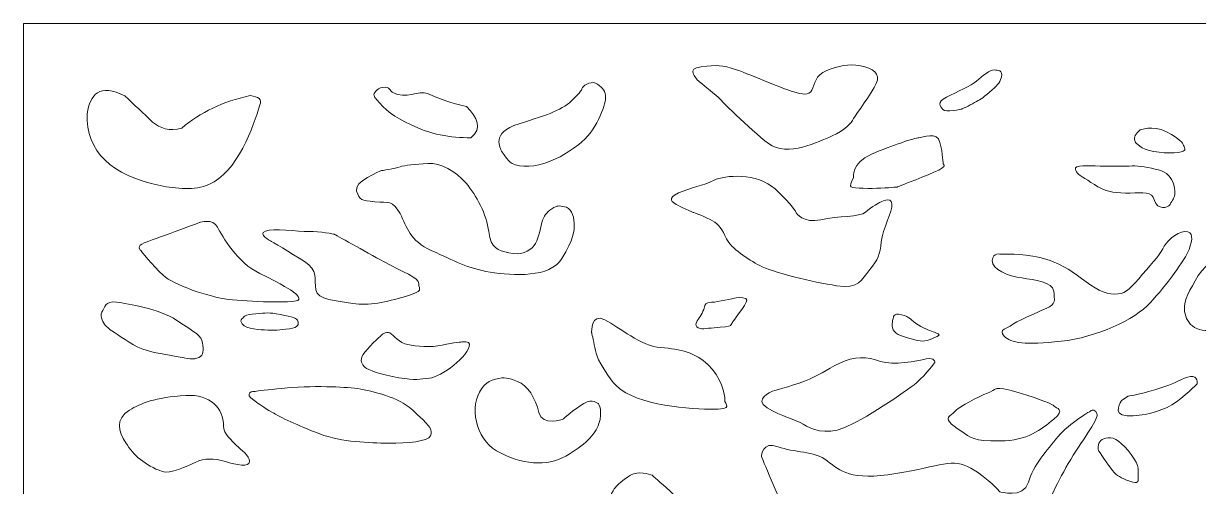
# Model space of a CAD drawing. Header units: centimetres. Extents: x -8.7 to 7.6, y -8.2 to 11.4.
# Drawn here: x -8.675 to -3.707, y 9.448 to 11.408 of the extents above; entities that cross this region are included whole.
import ezdxf

# ---------------------------------------------------------------- set-up
doc = ezdxf.new("R2010")
doc.units = ezdxf.units.CM
doc.header["$MEASUREMENT"] = 0
doc.layers.add('layer 1', color=7, linetype='Continuous')

msp = doc.modelspace()

# ---------------------------------------------------------------- linework, layer by layer
at = {"layer": 'layer 1', "color": 242, "lineweight": 9}
for points, knots in [([(-8.67526, 11.40766), (-8.67526, 11.40766), (-1.10707, 11.40766), (-1.10707, 11.40766), (-1.10707, 11.40766), (-1.10707, 11.40766), (-1.10707, -8.21043), (-1.10707, -8.21043), (-1.10707, -8.21043), (-1.10707, -8.21043), (-8.67526, -8.21043), (-8.67526, -8.21043), (-8.67526, -8.21043), (-8.67526, -8.21043), (-8.67526, 11.40766), (-8.67526, 11.40766)], [0, 0, 0, 0, 0.2, 0.2, 0.2, 0.2, 0.4, 0.4, 0.4, 0.4, 0.6, 0.6, 0.6, 0.6, 1, 1, 1, 1]), ([(-5.82719, 11.16902), (-5.82913, 11.17535), (-5.87667, 11.21755), (-5.80973, 11.22458), (-5.80973, 11.22458), (-5.7428, 11.23162), (-5.72533, 11.23373), (-5.66034, 11.21122), (-5.66034, 11.21122), (-5.59534, 11.18871), (-5.45469, 11.12682), (-5.41782, 11.11769), (-5.41782, 11.11769), (-5.38096, 11.10854), (-5.35574, 11.1001), (-5.34215, 11.12542), (-5.34215, 11.12542), (-5.32857, 11.15074), (-5.32954, 11.18942), (-5.2791, 11.20841), (-5.2791, 11.20841), (-5.22865, 11.2274), (-5.18889, 11.23865), (-5.13651, 11.22881), (-5.13651, 11.22881), (-5.08411, 11.21896), (-5.05113, 11.19504), (-5.06956, 11.15355), (-5.06956, 11.15355), (-5.088, 11.11206), (-5.15493, 11.02485), (-5.16561, 11.00515), (-5.16561, 11.00515), (-5.17627, 10.98547), (-5.2015, 10.95523), (-5.25679, 10.93201), (-5.25679, 10.93201), (-5.31209, 10.90881), (-5.44499, 10.83989), (-5.5255, 10.89966), (-5.5255, 10.89966), (-5.60601, 10.95944), (-5.73892, 11.09588), (-5.73892, 11.09588), (-5.73892, 11.09588), (-5.73892, 11.09588), (-5.82719, 11.16902), (-5.82719, 11.16902)], [0, 0, 0, 0, 0.0769231, 0.0769231, 0.0769231, 0.0769231, 0.1538462, 0.1538462, 0.1538462, 0.1538462, 0.2307692, 0.2307692, 0.2307692, 0.2307692, 0.3076923, 0.3076923, 0.3076923, 0.3076923, 0.3846154, 0.3846154, 0.3846154, 0.3846154, 0.4615385, 0.4615385, 0.4615385, 0.4615385, 0.5384615, 0.5384615, 0.5384615, 0.5384615, 0.6153846, 0.6153846, 0.6153846, 0.6153846, 0.6923077, 0.6923077, 0.6923077, 0.6923077, 0.7692308, 0.7692308, 0.7692308, 0.7692308, 0.8461538, 0.8461538, 0.8461538, 0.8461538, 1, 1, 1, 1]), ([(-4.70869, 11.04524), (-4.70869, 11.04524), (-4.77757, 11.03048), (-4.78824, 11.04384), (-4.78824, 11.04384), (-4.79892, 11.0572), (-4.81734, 11.07267), (-4.77272, 11.09588), (-4.77272, 11.09588), (-4.7281, 11.11908), (-4.66893, 11.143), (-4.64564, 11.1641), (-4.64564, 11.1641), (-4.62236, 11.18519), (-4.58744, 11.21263), (-4.57095, 11.21122), (-4.57095, 11.21122), (-4.55445, 11.20981), (-4.53312, 11.21052), (-4.54087, 11.18098), (-4.54087, 11.18098), (-4.54863, 11.15144), (-4.55834, 11.14652), (-4.59131, 11.11697), (-4.59131, 11.11697), (-4.6243, 11.08744), (-4.63109, 11.08604), (-4.65438, 11.07267), (-4.65438, 11.07267), (-4.67766, 11.05931), (-4.70869, 11.04524), (-4.70869, 11.04524)], [0, 0, 0, 0, 0.1111111, 0.1111111, 0.1111111, 0.1111111, 0.2222222, 0.2222222, 0.2222222, 0.2222222, 0.3333333, 0.3333333, 0.3333333, 0.3333333, 0.4444444, 0.4444444, 0.4444444, 0.4444444, 0.5555556, 0.5555556, 0.5555556, 0.5555556, 0.6666667, 0.6666667, 0.6666667, 0.6666667, 0.7777778, 0.7777778, 0.7777778, 0.7777778, 1, 1, 1, 1]), ([(-8.40678, 11.02596), (-8.39298, 11.10838), (-8.35424, 11.15464), (-8.24657, 11.10103), (-8.24657, 11.10103), (-8.2075, 11.0642), (-8.16843, 11.02738), (-8.12936, 10.99056), (-8.12936, 10.99056), (-8.09747, 10.96387), (-8.05904, 10.95019), (-8.00628, 10.96506), (-8.00628, 10.96506), (-7.92814, 11.03163), (-7.83179, 11.07741), (-7.71714, 11.10245), (-7.71714, 11.10245), (-7.68004, 11.09865), (-7.66636, 11.08543), (-7.67612, 11.06279), (-7.67612, 11.06279), (-7.70147, 10.97487), (-7.77235, 10.77654), (-7.89102, 10.7257), (-7.89102, 10.7257), (-7.94994, 10.70043), (-8.03104, 10.70871), (-8.0981, 10.72145), (-8.0981, 10.72145), (-8.30066, 10.76382), (-8.41265, 10.86652), (-8.40678, 11.02596)], [0, 0, 0, 0, 0.1111111, 0.1111111, 0.1111111, 0.1111111, 0.2222222, 0.2222222, 0.2222222, 0.2222222, 0.3333333, 0.3333333, 0.3333333, 0.3333333, 0.4444444, 0.4444444, 0.4444444, 0.4444444, 0.5555556, 0.5555556, 0.5555556, 0.5555556, 0.6666667, 0.6666667, 0.6666667, 0.6666667, 0.7777778, 0.7777778, 0.7777778, 0.7777778, 1, 1, 1, 1]), ([(-7.18571, 11.12108), (-7.17948, 11.12882), (-7.17074, 11.13476), (-7.157, 11.13707), (-7.157, 11.13707), (-7.13752, 11.14036), (-7.13489, 11.138), (-7.1256, 11.1268), (-7.1256, 11.1268), (-7.12159, 11.12195), (-7.11755, 11.11745), (-7.11348, 11.1152), (-7.11348, 11.1152), (-7.0604, 11.08562), (-7.00422, 11.12644), (-6.96695, 11.11095), (-6.96695, 11.11095), (-6.91313, 11.08856), (-6.86858, 11.07062), (-6.80177, 11.0557), (-6.80177, 11.0557), (-6.75562, 11.00876), (-6.73378, 10.96345), (-6.78331, 10.92398), (-6.78331, 10.92398), (-6.87097, 10.92334), (-6.95679, 10.93818), (-7.03924, 10.98064), (-7.03924, 10.98064), (-7.10527, 11.00995), (-7.15091, 11.04501), (-7.18162, 11.08427), (-7.18162, 11.08427), (-7.19377, 11.09979), (-7.19883, 11.1048), (-7.18571, 11.12108)], [0, 0, 0, 0, 0.1, 0.1, 0.1, 0.1, 0.2, 0.2, 0.2, 0.2, 0.3, 0.3, 0.3, 0.3, 0.4, 0.4, 0.4, 0.4, 0.5, 0.5, 0.5, 0.5, 0.6, 0.6, 0.6, 0.6, 0.7, 0.7, 0.7, 0.7, 0.8, 0.8, 0.8, 0.8, 1, 1, 1, 1]), ([(-6.65438, 10.86733), (-6.65633, 10.87724), (-6.70517, 10.94523), (-6.58014, 10.98347), (-6.58014, 10.98347), (-6.45509, 11.02171), (-6.39454, 11.04295), (-6.3496, 11.08828), (-6.3496, 11.08828), (-6.30467, 11.1336), (-6.3196, 11.12558), (-6.31174, 11.137), (-6.31174, 11.137), (-6.30386, 11.14842), (-6.26946, 11.1684), (-6.24783, 11.15056), (-6.24783, 11.15056), (-6.2262, 11.13272), (-6.21392, 11.12273), (-6.21392, 11.0924), (-6.21392, 11.0924), (-6.21392, 11.06207), (-6.25694, 10.94678), (-6.32678, 10.89615), (-6.32678, 10.89615), (-6.39662, 10.84551), (-6.42088, 10.83426), (-6.4752, 10.81527), (-6.4752, 10.81527), (-6.52953, 10.79627), (-6.59938, 10.8019), (-6.6178, 10.82089), (-6.6178, 10.82089), (-6.63624, 10.83989), (-6.65438, 10.86733), (-6.65438, 10.86733)], [0, 0, 0, 0, 0.1, 0.1, 0.1, 0.1, 0.2, 0.2, 0.2, 0.2, 0.3, 0.3, 0.3, 0.3, 0.4, 0.4, 0.4, 0.4, 0.5, 0.5, 0.5, 0.5, 0.6, 0.6, 0.6, 0.6, 0.7, 0.7, 0.7, 0.7, 0.8, 0.8, 0.8, 0.8, 1, 1, 1, 1]), ([(-3.95592, 10.95593), (-3.95592, 10.95593), (-3.90353, 10.98054), (-3.84242, 10.94889), (-3.84242, 10.94889), (-3.78131, 10.91725), (-3.77646, 10.90388), (-3.77064, 10.89122), (-3.77064, 10.89122), (-3.76482, 10.87856), (-3.75414, 10.86661), (-3.79392, 10.86168), (-3.79392, 10.86168), (-3.83369, 10.85677), (-3.91711, 10.86168), (-3.94622, 10.88208), (-3.94622, 10.88208), (-3.97531, 10.90248), (-3.97823, 10.9081), (-3.97823, 10.92217), (-3.97823, 10.92217), (-3.97823, 10.93623), (-3.95592, 10.95593), (-3.95592, 10.95593)], [0, 0, 0, 0, 0.1428571, 0.1428571, 0.1428571, 0.1428571, 0.2857143, 0.2857143, 0.2857143, 0.2857143, 0.4285714, 0.4285714, 0.4285714, 0.4285714, 0.5714286, 0.5714286, 0.5714286, 0.5714286, 0.7142857, 0.7142857, 0.7142857, 0.7142857, 1, 1, 1, 1]), ([(-5.16572, 10.75544), (-5.16572, 10.75544), (-5.17547, 10.81776), (-5.08951, 10.85458), (-5.08951, 10.85458), (-5.00356, 10.89141), (-4.90587, 10.92398), (-4.89024, 10.92398), (-4.89024, 10.92398), (-4.87462, 10.92398), (-4.8121, 10.95231), (-4.80038, 10.90416), (-4.80038, 10.90416), (-4.78866, 10.856), (-4.7867, 10.8121), (-4.7867, 10.8121), (-4.7867, 10.8121), (-4.7867, 10.8121), (-4.76132, 10.80502), (-4.82578, 10.7781), (-4.82578, 10.7781), (-4.89024, 10.75119), (-4.98012, 10.71578), (-4.98012, 10.71578), (-4.98012, 10.71578), (-4.98012, 10.71578), (-5.01919, 10.71153), (-5.06803, 10.71012), (-5.06803, 10.71012), (-5.11687, 10.7087), (-5.17939, 10.71012), (-5.17939, 10.72003), (-5.17939, 10.72003), (-5.17939, 10.72995), (-5.16572, 10.75544), (-5.16572, 10.75544)], [0, 0, 0, 0, 0.1, 0.1, 0.1, 0.1, 0.2, 0.2, 0.2, 0.2, 0.3, 0.3, 0.3, 0.3, 0.4, 0.4, 0.4, 0.4, 0.5, 0.5, 0.5, 0.5, 0.6, 0.6, 0.6, 0.6, 0.7, 0.7, 0.7, 0.7, 0.8, 0.8, 0.8, 0.8, 1, 1, 1, 1]), ([(-7.16396, 10.78432), (-7.16396, 10.78432), (-7.28134, 10.73861), (-7.26679, 10.69852), (-7.26679, 10.69852), (-7.25223, 10.65844), (-7.24836, 10.65914), (-7.18918, 10.65351), (-7.18918, 10.65351), (-7.13, 10.64789), (-7.11546, 10.66125), (-7.08344, 10.60287), (-7.08344, 10.60287), (-7.05142, 10.5445), (-7.04464, 10.48824), (-6.94859, 10.44604), (-6.94859, 10.44604), (-6.85256, 10.40384), (-6.79921, 10.37079), (-6.7022, 10.35532), (-6.7022, 10.35532), (-6.60519, 10.33984), (-6.44901, 10.3307), (-6.39856, 10.41298), (-6.39856, 10.41298), (-6.34813, 10.49527), (-6.34619, 10.52763), (-6.34715, 10.56279), (-6.34715, 10.56279), (-6.34813, 10.59795), (-6.36268, 10.6289), (-6.3879, 10.63241), (-6.3879, 10.63241), (-6.41312, 10.63593), (-6.41797, 10.63945), (-6.44125, 10.62327), (-6.44125, 10.62327), (-6.46454, 10.60709), (-6.47618, 10.59373), (-6.48394, 10.5649), (-6.48394, 10.5649), (-6.4917, 10.53606), (-6.49751, 10.48894), (-6.51692, 10.46643), (-6.51692, 10.46643), (-6.53632, 10.44393), (-6.57416, 10.42424), (-6.62266, 10.4369), (-6.62266, 10.4369), (-6.67115, 10.44956), (-6.69832, 10.45378), (-6.70802, 10.52692), (-6.70802, 10.52692), (-6.71773, 10.60006), (-6.75944, 10.68023), (-6.80406, 10.73158), (-6.80406, 10.73158), (-6.84869, 10.78292), (-6.91077, 10.81808), (-6.96509, 10.81527), (-6.96509, 10.81527), (-7.01942, 10.81245), (-7.06404, 10.80753), (-7.08344, 10.8012), (-7.08344, 10.8012), (-7.10285, 10.79487), (-7.16396, 10.78432), (-7.16396, 10.78432)], [0, 0, 0, 0, 0.0555556, 0.0555556, 0.0555556, 0.0555556, 0.1111111, 0.1111111, 0.1111111, 0.1111111, 0.1666667, 0.1666667, 0.1666667, 0.1666667, 0.2222222, 0.2222222, 0.2222222, 0.2222222, 0.2777778, 0.2777778, 0.2777778, 0.2777778, 0.3333333, 0.3333333, 0.3333333, 0.3333333, 0.3888889, 0.3888889, 0.3888889, 0.3888889, 0.4444444, 0.4444444, 0.4444444, 0.4444444, 0.5, 0.5, 0.5, 0.5, 0.5555556, 0.5555556, 0.5555556, 0.5555556, 0.6111111, 0.6111111, 0.6111111, 0.6111111, 0.6666667, 0.6666667, 0.6666667, 0.6666667, 0.7222222, 0.7222222, 0.7222222, 0.7222222, 0.7777778, 0.7777778, 0.7777778, 0.7777778, 0.8333333, 0.8333333, 0.8333333, 0.8333333, 0.8888889, 0.8888889, 0.8888889, 0.8888889, 1, 1, 1, 1]), ([(-4.21493, 10.76956), (-4.21493, 10.76956), (-4.24694, 10.79909), (-4.21105, 10.80331), (-4.21105, 10.80331), (-4.17515, 10.80753), (-4.12083, 10.80331), (-4.05487, 10.80331), (-4.05487, 10.80331), (-3.9889, 10.80331), (-3.98017, 10.80824), (-3.93749, 10.8005), (-3.93749, 10.8005), (-3.8948, 10.79276), (-3.85407, 10.78714), (-3.83369, 10.76463), (-3.83369, 10.76463), (-3.81332, 10.74212), (-3.8075, 10.7147), (-3.8075, 10.69219), (-3.8075, 10.69219), (-3.8075, 10.66969), (-3.8172, 10.65914), (-3.82787, 10.64226), (-3.82787, 10.64226), (-3.83854, 10.62538), (-3.88122, 10.61764), (-3.89286, 10.65914), (-3.89286, 10.65914), (-3.90451, 10.70063), (-3.94234, 10.69008), (-3.99666, 10.69008), (-3.99666, 10.69008), (-4.05099, 10.69008), (-4.0927, 10.6929), (-4.13247, 10.71681), (-4.13247, 10.71681), (-4.17225, 10.74072), (-4.21493, 10.76956), (-4.21493, 10.76956)], [0, 0, 0, 0, 0.0909091, 0.0909091, 0.0909091, 0.0909091, 0.1818182, 0.1818182, 0.1818182, 0.1818182, 0.2727273, 0.2727273, 0.2727273, 0.2727273, 0.3636364, 0.3636364, 0.3636364, 0.3636364, 0.4545455, 0.4545455, 0.4545455, 0.4545455, 0.5454545, 0.5454545, 0.5454545, 0.5454545, 0.6363636, 0.6363636, 0.6363636, 0.6363636, 0.7272727, 0.7272727, 0.7272727, 0.7272727, 0.8181818, 0.8181818, 0.8181818, 0.8181818, 1, 1, 1, 1]), ([(-5.84362, 10.60814), (-5.84362, 10.60814), (-5.90224, 10.63363), (-5.9159, 10.64213), (-5.9159, 10.64213), (-5.92958, 10.65063), (-5.95888, 10.66621), (-5.90614, 10.69029), (-5.90614, 10.69029), (-5.85339, 10.71437), (-5.80064, 10.72145), (-5.75571, 10.74411), (-5.75571, 10.74411), (-5.71078, 10.76677), (-5.57402, 10.77668), (-5.49783, 10.70728), (-5.49783, 10.70728), (-5.42165, 10.63788), (-5.40796, 10.60673), (-5.40796, 10.60673), (-5.40796, 10.60673), (-5.40796, 10.60673), (-5.37866, 10.55998), (-5.30442, 10.57698), (-5.30442, 10.57698), (-5.23019, 10.59398), (-5.14032, 10.58689), (-5.11492, 10.60956), (-5.11492, 10.60956), (-5.08951, 10.63222), (-5.05435, 10.65063), (-5.05435, 10.65063), (-5.05435, 10.65063), (-5.05435, 10.65063), (-5.00552, 10.67896), (-5.00356, 10.64497), (-5.00356, 10.64497), (-5.0016, 10.61097), (-5.04263, 10.53732), (-5.04849, 10.4835), (-5.04849, 10.4835), (-5.05435, 10.42968), (-5.06217, 10.40843), (-5.09733, 10.36594), (-5.09733, 10.36594), (-5.1325, 10.32346), (-5.14227, 10.2838), (-5.238, 10.29796), (-5.238, 10.29796), (-5.33372, 10.31212), (-5.51346, 10.35603), (-5.5623, 10.38294), (-5.5623, 10.38294), (-5.61114, 10.40985), (-5.68537, 10.4566), (-5.70295, 10.49624), (-5.70295, 10.49624), (-5.72054, 10.53591), (-5.73617, 10.55857), (-5.76156, 10.57274), (-5.76156, 10.57274), (-5.78697, 10.58689), (-5.84362, 10.60814), (-5.84362, 10.60814)], [0, 0, 0, 0, 0.0588235, 0.0588235, 0.0588235, 0.0588235, 0.1176471, 0.1176471, 0.1176471, 0.1176471, 0.1764706, 0.1764706, 0.1764706, 0.1764706, 0.2352941, 0.2352941, 0.2352941, 0.2352941, 0.2941176, 0.2941176, 0.2941176, 0.2941176, 0.3529412, 0.3529412, 0.3529412, 0.3529412, 0.4117647, 0.4117647, 0.4117647, 0.4117647, 0.4705882, 0.4705882, 0.4705882, 0.4705882, 0.5294118, 0.5294118, 0.5294118, 0.5294118, 0.5882353, 0.5882353, 0.5882353, 0.5882353, 0.6470588, 0.6470588, 0.6470588, 0.6470588, 0.7058824, 0.7058824, 0.7058824, 0.7058824, 0.7647059, 0.7647059, 0.7647059, 0.7647059, 0.8235294, 0.8235294, 0.8235294, 0.8235294, 0.8823529, 0.8823529, 0.8823529, 0.8823529, 1, 1, 1, 1]), ([(-8.1806, 10.44815), (-8.1806, 10.44815), (-8.19902, 10.46643), (-8.16508, 10.4791), (-8.16508, 10.4791), (-8.13112, 10.49175), (-7.92934, 10.5656), (-7.92934, 10.5656), (-7.92934, 10.5656), (-7.92934, 10.5656), (-7.87503, 10.58459), (-7.85465, 10.5452), (-7.85465, 10.5452), (-7.83429, 10.50582), (-7.77123, 10.3947), (-7.67616, 10.34969), (-7.67616, 10.34969), (-7.58109, 10.30468), (-7.5384, 10.27444), (-7.5384, 10.27444), (-7.5384, 10.27444), (-7.5384, 10.27444), (-7.49475, 10.2456), (-7.5161, 10.23506), (-7.5161, 10.23506), (-7.53744, 10.2245), (-7.72272, 10.22943), (-7.80809, 10.23998), (-7.80809, 10.23998), (-7.89345, 10.25053), (-8.03993, 10.30116), (-8.08457, 10.34195), (-8.08457, 10.34195), (-8.12918, 10.38275), (-8.1806, 10.44815), (-8.1806, 10.44815)], [0, 0, 0, 0, 0.1, 0.1, 0.1, 0.1, 0.2, 0.2, 0.2, 0.2, 0.3, 0.3, 0.3, 0.3, 0.4, 0.4, 0.4, 0.4, 0.5, 0.5, 0.5, 0.5, 0.6, 0.6, 0.6, 0.6, 0.7, 0.7, 0.7, 0.7, 0.8, 0.8, 0.8, 0.8, 1, 1, 1, 1]), ([(-7.63118, 10.48775), (-7.63118, 10.48775), (-7.68588, 10.51607), (-7.65268, 10.52882), (-7.65268, 10.52882), (-7.61946, 10.54157), (-7.51593, 10.52741), (-7.46904, 10.52741), (-7.46904, 10.52741), (-7.42215, 10.52741), (-7.36158, 10.51607), (-7.36158, 10.51607), (-7.36158, 10.51607), (-7.36158, 10.51607), (-7.2307, 10.44243), (-7.15059, 10.39852), (-7.15059, 10.39852), (-7.0705, 10.35461), (-7.00407, 10.33337), (-7.00407, 10.30646), (-7.00407, 10.30646), (-7.00407, 10.27955), (-6.97867, 10.27671), (-7.06073, 10.25264), (-7.06073, 10.25264), (-7.14278, 10.22856), (-7.21506, 10.21156), (-7.28344, 10.22289), (-7.28344, 10.22289), (-7.35181, 10.23423), (-7.43387, 10.23706), (-7.43974, 10.28096), (-7.43974, 10.28096), (-7.44559, 10.32487), (-7.42996, 10.36311), (-7.48662, 10.39994), (-7.48662, 10.39994), (-7.54327, 10.43676), (-7.63118, 10.48775), (-7.63118, 10.48775)], [0, 0, 0, 0, 0.0909091, 0.0909091, 0.0909091, 0.0909091, 0.1818182, 0.1818182, 0.1818182, 0.1818182, 0.2727273, 0.2727273, 0.2727273, 0.2727273, 0.3636364, 0.3636364, 0.3636364, 0.3636364, 0.4545455, 0.4545455, 0.4545455, 0.4545455, 0.5454545, 0.5454545, 0.5454545, 0.5454545, 0.6363636, 0.6363636, 0.6363636, 0.6363636, 0.7272727, 0.7272727, 0.7272727, 0.7272727, 0.8181818, 0.8181818, 0.8181818, 0.8181818, 1, 1, 1, 1]), ([(-4.5425, 10.4311), (-4.5425, 10.4311), (-4.57767, 10.44101), (-4.57962, 10.40419), (-4.57962, 10.40419), (-4.58158, 10.36736), (-4.50929, 10.33761), (-4.45459, 10.33054), (-4.45459, 10.33054), (-4.39989, 10.32346), (-4.32369, 10.31354), (-4.31979, 10.2753), (-4.31979, 10.2753), (-4.31589, 10.23706), (-4.30807, 10.22006), (-4.35105, 10.20165), (-4.35105, 10.20165), (-4.39403, 10.18324), (-4.48389, 10.14357), (-4.49757, 10.13083), (-4.49757, 10.13083), (-4.51125, 10.11808), (-4.55813, 10.11242), (-4.52883, 10.08409), (-4.52883, 10.08409), (-4.49952, 10.05577), (-4.44092, 10.04585), (-4.28853, 10.06285), (-4.28853, 10.06285), (-4.13615, 10.07984), (-3.97791, 10.15349), (-3.91149, 10.22573), (-3.91149, 10.22573), (-3.84506, 10.29796), (-3.76301, 10.40843), (-3.74738, 10.45093), (-3.74738, 10.45093), (-3.73175, 10.49342), (-3.72784, 10.52882), (-3.76497, 10.52741), (-3.76497, 10.52741), (-3.80208, 10.52599), (-3.84702, 10.48067), (-3.85874, 10.45375), (-3.85874, 10.45375), (-3.87046, 10.42685), (-3.91539, 10.37869), (-3.96033, 10.3277), (-3.96033, 10.3277), (-4.00525, 10.27671), (-4.01893, 10.26255), (-4.06192, 10.26255), (-4.06192, 10.26255), (-4.10489, 10.26255), (-4.14592, 10.28521), (-4.20257, 10.32912), (-4.20257, 10.32912), (-4.25923, 10.37303), (-4.32565, 10.40985), (-4.4077, 10.4226), (-4.4077, 10.4226), (-4.48976, 10.43535), (-4.5425, 10.4311), (-4.5425, 10.4311)], [0, 0, 0, 0, 0.0588235, 0.0588235, 0.0588235, 0.0588235, 0.1176471, 0.1176471, 0.1176471, 0.1176471, 0.1764706, 0.1764706, 0.1764706, 0.1764706, 0.2352941, 0.2352941, 0.2352941, 0.2352941, 0.2941176, 0.2941176, 0.2941176, 0.2941176, 0.3529412, 0.3529412, 0.3529412, 0.3529412, 0.4117647, 0.4117647, 0.4117647, 0.4117647, 0.4705882, 0.4705882, 0.4705882, 0.4705882, 0.5294118, 0.5294118, 0.5294118, 0.5294118, 0.5882353, 0.5882353, 0.5882353, 0.5882353, 0.6470588, 0.6470588, 0.6470588, 0.6470588, 0.7058824, 0.7058824, 0.7058824, 0.7058824, 0.7647059, 0.7647059, 0.7647059, 0.7647059, 0.8235294, 0.8235294, 0.8235294, 0.8235294, 0.8823529, 0.8823529, 0.8823529, 0.8823529, 1, 1, 1, 1]), ([(-3.61062, 10.41835), (-3.61062, 10.41835), (-3.67118, 10.40135), (-3.70831, 10.34045), (-3.70831, 10.34045), (-3.74542, 10.27955), (-3.76886, 10.23706), (-3.76692, 10.19882), (-3.76692, 10.19882), (-3.76417, 10.14501), (-3.72494, 10.09061), (-3.63212, 10.11383), (-3.63212, 10.11383), (-3.58918, 10.12458), (-3.52662, 10.13792), (-3.52662, 10.13792), (-3.52662, 10.13792), (-3.52662, 10.13792), (-3.49341, 10.15066), (-3.51294, 10.18324), (-3.51294, 10.18324), (-3.53248, 10.21582), (-3.56179, 10.24697), (-3.56179, 10.25406), (-3.56179, 10.25406), (-3.56179, 10.26113), (-3.57741, 10.2753), (-3.55397, 10.27388), (-3.55397, 10.27388), (-3.53053, 10.27247), (-3.47582, 10.23139), (-3.45238, 10.22714), (-3.45238, 10.22714), (-3.42893, 10.22289), (-3.40159, 10.22997), (-3.4094, 10.27247), (-3.4094, 10.27247), (-3.41721, 10.31496), (-3.46215, 10.33479), (-3.4856, 10.35886), (-3.4856, 10.35886), (-3.50904, 10.38294), (-3.50904, 10.40135), (-3.54421, 10.41269), (-3.54421, 10.41269), (-3.57937, 10.42402), (-3.61062, 10.41835), (-3.61062, 10.41835)], [0, 0, 0, 0, 0.0769231, 0.0769231, 0.0769231, 0.0769231, 0.1538462, 0.1538462, 0.1538462, 0.1538462, 0.2307692, 0.2307692, 0.2307692, 0.2307692, 0.3076923, 0.3076923, 0.3076923, 0.3076923, 0.3846154, 0.3846154, 0.3846154, 0.3846154, 0.4615385, 0.4615385, 0.4615385, 0.4615385, 0.5384615, 0.5384615, 0.5384615, 0.5384615, 0.6153846, 0.6153846, 0.6153846, 0.6153846, 0.6923077, 0.6923077, 0.6923077, 0.6923077, 0.7692308, 0.7692308, 0.7692308, 0.7692308, 0.8461538, 0.8461538, 0.8461538, 0.8461538, 1, 1, 1, 1]), ([(-8.33096, 10.13238), (-8.33484, 10.13588), (-8.35521, 10.16684), (-8.34356, 10.18582), (-8.34356, 10.18582), (-8.33193, 10.20481), (-8.33096, 10.23506), (-8.28149, 10.22802), (-8.28149, 10.22802), (-8.23201, 10.22099), (-8.10493, 10.2027), (-8.02635, 10.15066), (-8.02635, 10.15066), (-7.94778, 10.09861), (-7.92256, 10.08666), (-7.91868, 10.05572), (-7.91868, 10.05572), (-7.9148, 10.02477), (-7.91189, 10.00438), (-7.93419, 9.99383), (-7.93419, 9.99383), (-7.95651, 9.98328), (-7.97883, 9.98891), (-8.03023, 9.99875), (-8.03023, 9.99875), (-8.08165, 10.0086), (-8.16508, 10.01844), (-8.21067, 10.04728), (-8.21067, 10.04728), (-8.25627, 10.07611), (-8.31059, 10.11269), (-8.31059, 10.11269), (-8.31059, 10.11269), (-8.31059, 10.11269), (-8.33096, 10.13238), (-8.33096, 10.13238)], [0, 0, 0, 0, 0.1, 0.1, 0.1, 0.1, 0.2, 0.2, 0.2, 0.2, 0.3, 0.3, 0.3, 0.3, 0.4, 0.4, 0.4, 0.4, 0.5, 0.5, 0.5, 0.5, 0.6, 0.6, 0.6, 0.6, 0.7, 0.7, 0.7, 0.7, 0.8, 0.8, 0.8, 0.8, 1, 1, 1, 1]), ([(-5.82235, 10.15558), (-5.82041, 10.1591), (-5.801, 10.18794), (-5.79713, 10.20341), (-5.79713, 10.20341), (-5.79324, 10.21888), (-5.79324, 10.22732), (-5.76608, 10.22802), (-5.76608, 10.22802), (-5.73892, 10.22872), (-5.67684, 10.24349), (-5.66228, 10.24631), (-5.66228, 10.24631), (-5.64773, 10.24912), (-5.61669, 10.24912), (-5.61669, 10.23646), (-5.61669, 10.23646), (-5.61669, 10.2238), (-5.68653, 10.12956), (-5.68653, 10.12956), (-5.68653, 10.12956), (-5.68653, 10.12956), (-5.69429, 10.12464), (-5.72922, 10.12253), (-5.72922, 10.12253), (-5.76414, 10.12042), (-5.79809, 10.11339), (-5.81362, 10.1169), (-5.81362, 10.1169), (-5.82913, 10.12042), (-5.83302, 10.12605), (-5.83204, 10.13519), (-5.83204, 10.13519), (-5.83108, 10.14433), (-5.82235, 10.15558), (-5.82235, 10.15558)], [0, 0, 0, 0, 0.1, 0.1, 0.1, 0.1, 0.2, 0.2, 0.2, 0.2, 0.3, 0.3, 0.3, 0.3, 0.4, 0.4, 0.4, 0.4, 0.5, 0.5, 0.5, 0.5, 0.6, 0.6, 0.6, 0.6, 0.7, 0.7, 0.7, 0.7, 0.8, 0.8, 0.8, 0.8, 1, 1, 1, 1]), ([(-7.74698, 10.16191), (-7.74698, 10.16191), (-7.73921, 10.17738), (-7.69362, 10.1795), (-7.69362, 10.1795), (-7.64803, 10.18161), (-7.64124, 10.18652), (-7.58885, 10.17598), (-7.58885, 10.17598), (-7.53647, 10.16543), (-7.51804, 10.16051), (-7.51512, 10.14784), (-7.51512, 10.14784), (-7.51221, 10.13519), (-7.51027, 10.12113), (-7.55102, 10.11549), (-7.55102, 10.11549), (-7.59175, 10.10987), (-7.61603, 10.10776), (-7.65676, 10.11057), (-7.65676, 10.11057), (-7.69035, 10.11289), (-7.74943, 10.11514), (-7.7557, 10.14784), (-7.7557, 10.14784), (-7.75733, 10.15632), (-7.74698, 10.16191), (-7.74698, 10.16191)], [0, 0, 0, 0, 0.125, 0.125, 0.125, 0.125, 0.25, 0.25, 0.25, 0.25, 0.375, 0.375, 0.375, 0.375, 0.5, 0.5, 0.5, 0.5, 0.625, 0.625, 0.625, 0.625, 0.75, 0.75, 0.75, 0.75, 1, 1, 1, 1]), ([(-6.27341, 10.09968), (-6.27341, 10.09968), (-6.27732, 10.18465), (-6.21676, 10.15349), (-6.21676, 10.15349), (-6.1562, 10.12233), (-6.06438, 10.0416), (-5.98037, 10.03593), (-5.98037, 10.03593), (-5.89637, 10.03027), (-5.83385, 10.01328), (-5.78111, 9.9637), (-5.78111, 9.9637), (-5.72836, 9.91413), (-5.70686, 9.83482), (-5.71078, 9.81499), (-5.71078, 9.81499), (-5.71468, 9.79515), (-5.65998, 9.77391), (-5.77329, 9.77533), (-5.77329, 9.77533), (-5.88659, 9.77675), (-6.11322, 9.798), (-6.18159, 9.88864), (-6.18159, 9.88864), (-6.24998, 9.97928), (-6.25388, 10.00478), (-6.25974, 10.03593), (-6.25974, 10.03593), (-6.2656, 10.0671), (-6.27341, 10.09968), (-6.27341, 10.09968)], [0, 0, 0, 0, 0.1111111, 0.1111111, 0.1111111, 0.1111111, 0.2222222, 0.2222222, 0.2222222, 0.2222222, 0.3333333, 0.3333333, 0.3333333, 0.3333333, 0.4444444, 0.4444444, 0.4444444, 0.4444444, 0.5555556, 0.5555556, 0.5555556, 0.5555556, 0.6666667, 0.6666667, 0.6666667, 0.6666667, 0.7777778, 0.7777778, 0.7777778, 0.7777778, 1, 1, 1, 1]), ([(-4.99778, 10.1598), (-4.99778, 10.1598), (-5.00069, 10.18582), (-4.96285, 10.17528), (-4.96285, 10.17528), (-4.92502, 10.16473), (-4.92502, 10.15277), (-4.89301, 10.13238), (-4.89301, 10.13238), (-4.86101, 10.11198), (-4.83772, 10.10776), (-4.82317, 10.10072), (-4.82317, 10.10072), (-4.80862, 10.0937), (-4.78824, 10.09228), (-4.82317, 10.07822), (-4.82317, 10.07822), (-4.85809, 10.06416), (-4.86778, 10.05783), (-4.91144, 10.06978), (-4.91144, 10.06978), (-4.95511, 10.08173), (-4.98711, 10.08947), (-4.99778, 10.11128), (-4.99778, 10.11128), (-5.00846, 10.13308), (-4.99778, 10.1598), (-4.99778, 10.1598)], [0, 0, 0, 0, 0.125, 0.125, 0.125, 0.125, 0.25, 0.25, 0.25, 0.25, 0.375, 0.375, 0.375, 0.375, 0.5, 0.5, 0.5, 0.5, 0.625, 0.625, 0.625, 0.625, 0.75, 0.75, 0.75, 0.75, 1, 1, 1, 1]), ([(-6.95927, 9.90662), (-7.00292, 9.9024), (-7.0136, 9.89607), (-7.08829, 9.90872), (-7.08829, 9.90872), (-7.16299, 9.92139), (-7.22022, 9.94108), (-7.23186, 9.95303), (-7.23186, 9.95303), (-7.24351, 9.96499), (-7.25515, 9.98117), (-7.23962, 10.00649), (-7.23962, 10.00649), (-7.2241, 10.0318), (-7.16493, 10.08596), (-7.16493, 10.08596), (-7.16493, 10.08596), (-7.16493, 10.08596), (-7.14262, 10.10846), (-7.12612, 10.09791), (-7.12612, 10.09791), (-7.10964, 10.08736), (-7.08732, 10.05642), (-7.05046, 10.04868), (-7.05046, 10.04868), (-7.0136, 10.04095), (-6.95539, 10.03532), (-6.90495, 10.04657), (-6.90495, 10.04657), (-6.8545, 10.05783), (-6.82056, 10.05994), (-6.82056, 10.05994), (-6.82056, 10.05994), (-6.82056, 10.05994), (-6.78951, 10.06557), (-6.78951, 10.05009), (-6.78951, 10.05009), (-6.78951, 10.00059), (-6.91027, 9.91134), (-6.95927, 9.90662)], [0, 0, 0, 0, 0.0909091, 0.0909091, 0.0909091, 0.0909091, 0.1818182, 0.1818182, 0.1818182, 0.1818182, 0.2727273, 0.2727273, 0.2727273, 0.2727273, 0.3636364, 0.3636364, 0.3636364, 0.3636364, 0.4545455, 0.4545455, 0.4545455, 0.4545455, 0.5454545, 0.5454545, 0.5454545, 0.5454545, 0.6363636, 0.6363636, 0.6363636, 0.6363636, 0.7272727, 0.7272727, 0.7272727, 0.7272727, 0.8181818, 0.8181818, 0.8181818, 0.8181818, 1, 1, 1, 1]), ([(-5.5115, 9.85039), (-5.5115, 9.85039), (-5.5916, 9.81782), (-5.53104, 9.781), (-5.53104, 9.781), (-5.47047, 9.74417), (-5.41187, 9.73284), (-5.37866, 9.71159), (-5.37866, 9.71159), (-5.34544, 9.69035), (-5.28488, 9.66485), (-5.20674, 9.69601), (-5.20674, 9.69601), (-5.12859, 9.72718), (-4.94496, 9.84897), (-4.90002, 9.88722), (-4.90002, 9.88722), (-4.85509, 9.92546), (-4.82188, 9.97362), (-4.82188, 9.97362), (-4.82188, 9.97362), (-4.82188, 9.97362), (-4.81993, 9.99486), (-4.85899, 9.98778), (-4.85899, 9.98778), (-4.89807, 9.9807), (-4.9977, 9.95804), (-5.0524, 9.97787), (-5.0524, 9.97787), (-5.1071, 9.99769), (-5.16375, 10.00052), (-5.22432, 9.97078), (-5.22432, 9.97078), (-5.28488, 9.94104), (-5.31224, 9.91696), (-5.37279, 9.8943), (-5.37279, 9.8943), (-5.43336, 9.87164), (-5.5115, 9.85039), (-5.5115, 9.85039)], [0, 0, 0, 0, 0.0909091, 0.0909091, 0.0909091, 0.0909091, 0.1818182, 0.1818182, 0.1818182, 0.1818182, 0.2727273, 0.2727273, 0.2727273, 0.2727273, 0.3636364, 0.3636364, 0.3636364, 0.3636364, 0.4545455, 0.4545455, 0.4545455, 0.4545455, 0.5454545, 0.5454545, 0.5454545, 0.5454545, 0.6363636, 0.6363636, 0.6363636, 0.6363636, 0.7272727, 0.7272727, 0.7272727, 0.7272727, 0.8181818, 0.8181818, 0.8181818, 0.8181818, 1, 1, 1, 1]), ([(-6.67586, 9.59971), (-6.57037, 9.5388), (-6.46096, 9.53172), (-6.38282, 9.57704), (-6.38282, 9.57704), (-6.30467, 9.62236), (-6.25848, 9.66625), (-6.24216, 9.71443), (-6.24216, 9.71443), (-6.22584, 9.7626), (-6.24193, 9.79941), (-6.24606, 9.7994), (-6.24606, 9.7994), (-6.2502, 9.7994), (-6.2656, 9.82349), (-6.30662, 9.7994), (-6.30662, 9.7994), (-6.34766, 9.77533), (-6.39454, 9.73284), (-6.39454, 9.73284), (-6.39454, 9.73284), (-6.39454, 9.73284), (-6.48245, 9.70168), (-6.49613, 9.76117), (-6.49613, 9.76117), (-6.50981, 9.82065), (-6.54497, 9.87872), (-6.586, 9.89288), (-6.586, 9.89288), (-6.62701, 9.90705), (-6.63873, 9.91271), (-6.67977, 9.9028), (-6.67977, 9.9028), (-6.7208, 9.89288), (-6.73838, 9.86172), (-6.73838, 9.86172), (-6.73838, 9.86172), (-6.79187, 9.79062), (-6.76478, 9.65104), (-6.67586, 9.59971)], [0, 0, 0, 0, 0.0909091, 0.0909091, 0.0909091, 0.0909091, 0.1818182, 0.1818182, 0.1818182, 0.1818182, 0.2727273, 0.2727273, 0.2727273, 0.2727273, 0.3636364, 0.3636364, 0.3636364, 0.3636364, 0.4545455, 0.4545455, 0.4545455, 0.4545455, 0.5454545, 0.5454545, 0.5454545, 0.5454545, 0.6363636, 0.6363636, 0.6363636, 0.6363636, 0.7272727, 0.7272727, 0.7272727, 0.7272727, 0.8181818, 0.8181818, 0.8181818, 0.8181818, 1, 1, 1, 1]), ([(-4.03256, 9.81238), (-4.03256, 9.81238), (-4.07718, 9.74979), (-4.00927, 9.74767), (-4.00927, 9.74767), (-3.94137, 9.74557), (-3.87152, 9.76315), (-3.82011, 9.79409), (-3.82011, 9.79409), (-3.7687, 9.82503), (-3.71339, 9.882), (-3.71339, 9.882), (-3.71339, 9.882), (-3.71339, 9.882), (-3.70855, 9.91998), (-3.74153, 9.91365), (-3.74153, 9.91365), (-3.77452, 9.90732), (-3.80071, 9.88482), (-3.88801, 9.8588), (-3.88801, 9.8588), (-3.97531, 9.83277), (-4.00442, 9.83066), (-4.00442, 9.83066), (-4.00442, 9.83066), (-4.00442, 9.83066), (-4.03256, 9.81238), (-4.03256, 9.81238)], [0, 0, 0, 0, 0.125, 0.125, 0.125, 0.125, 0.25, 0.25, 0.25, 0.25, 0.375, 0.375, 0.375, 0.375, 0.5, 0.5, 0.5, 0.5, 0.625, 0.625, 0.625, 0.625, 0.75, 0.75, 0.75, 0.75, 1, 1, 1, 1]), ([(-8.24267, 9.63227), (-8.27478, 9.68143), (-8.28809, 9.73392), (-8.22704, 9.77108), (-8.22704, 9.77108), (-8.1782, 9.80081), (-8.12155, 9.8249), (-7.98869, 9.8334), (-7.98869, 9.8334), (-7.88585, 9.83997), (-7.82968, 9.77736), (-7.82968, 9.70466), (-7.82968, 9.70466), (-7.82968, 9.67055), (-7.79438, 9.64212), (-7.77479, 9.62223), (-7.77479, 9.62223), (-7.75518, 9.60233), (-7.71989, 9.57959), (-7.71989, 9.55401), (-7.71989, 9.55401), (-7.71989, 9.52843), (-7.77479, 9.5398), (-7.82183, 9.55401), (-7.82183, 9.55401), (-7.86888, 9.56822), (-7.91201, 9.56821), (-7.9473, 9.55116), (-7.9473, 9.55116), (-7.98258, 9.53412), (-8.05708, 9.5), (-8.08844, 9.51137), (-8.08844, 9.51137), (-8.16314, 9.53845), (-8.20831, 9.5797), (-8.24267, 9.63227)], [0, 0, 0, 0, 0.1, 0.1, 0.1, 0.1, 0.2, 0.2, 0.2, 0.2, 0.3, 0.3, 0.3, 0.3, 0.4, 0.4, 0.4, 0.4, 0.5, 0.5, 0.5, 0.5, 0.6, 0.6, 0.6, 0.6, 0.7, 0.7, 0.7, 0.7, 0.8, 0.8, 0.8, 0.8, 1, 1, 1, 1]), ([(-7.69749, 9.85036), (-7.69749, 9.85036), (-7.54131, 9.87286), (-7.41715, 9.87075), (-7.41715, 9.87075), (-7.29298, 9.86865), (-7.25126, 9.86583), (-7.16007, 9.8384), (-7.16007, 9.8384), (-7.06889, 9.81097), (-7.04075, 9.78214), (-7.00002, 9.74346), (-7.00002, 9.74346), (-6.95927, 9.70478), (-6.94375, 9.68578), (-6.95443, 9.66258), (-6.95443, 9.66258), (-6.96509, 9.63937), (-7.04949, 9.63022), (-7.13194, 9.63163), (-7.13194, 9.63163), (-7.2144, 9.63303), (-7.3279, 9.63515), (-7.42296, 9.67102), (-7.42296, 9.67102), (-7.51804, 9.70688), (-7.58788, 9.74064), (-7.62475, 9.76244), (-7.62475, 9.76244), (-7.6616, 9.78425), (-7.68004, 9.79761), (-7.69556, 9.80886), (-7.69556, 9.80886), (-7.71108, 9.82011), (-7.72369, 9.83136), (-7.72175, 9.8384), (-7.72175, 9.8384), (-7.7186, 9.84987), (-7.71044, 9.84918), (-7.69749, 9.85036)], [0, 0, 0, 0, 0.0909091, 0.0909091, 0.0909091, 0.0909091, 0.1818182, 0.1818182, 0.1818182, 0.1818182, 0.2727273, 0.2727273, 0.2727273, 0.2727273, 0.3636364, 0.3636364, 0.3636364, 0.3636364, 0.4545455, 0.4545455, 0.4545455, 0.4545455, 0.5454545, 0.5454545, 0.5454545, 0.5454545, 0.6363636, 0.6363636, 0.6363636, 0.6363636, 0.7272727, 0.7272727, 0.7272727, 0.7272727, 0.8181818, 0.8181818, 0.8181818, 0.8181818, 1, 1, 1, 1]), ([(-4.72224, 9.77958), (-4.72224, 9.77958), (-4.63823, 9.83056), (-4.59916, 9.84331), (-4.59916, 9.84331), (-4.56008, 9.85606), (-4.57767, 9.88014), (-4.47022, 9.84614), (-4.47022, 9.84614), (-4.36277, 9.81215), (-4.32565, 9.798), (-4.31784, 9.78808), (-4.31784, 9.78808), (-4.31003, 9.77815), (-4.26705, 9.77675), (-4.31979, 9.73284), (-4.31979, 9.73284), (-4.37254, 9.68894), (-4.43115, 9.64219), (-4.54641, 9.64077), (-4.54641, 9.64077), (-4.66168, 9.63936), (-4.66949, 9.65494), (-4.71247, 9.68326), (-4.71247, 9.68326), (-4.75545, 9.71159), (-4.7789, 9.73142), (-4.75936, 9.747), (-4.75936, 9.747), (-4.73982, 9.76258), (-4.72224, 9.77958), (-4.72224, 9.77958)], [0, 0, 0, 0, 0.1111111, 0.1111111, 0.1111111, 0.1111111, 0.2222222, 0.2222222, 0.2222222, 0.2222222, 0.3333333, 0.3333333, 0.3333333, 0.3333333, 0.4444444, 0.4444444, 0.4444444, 0.4444444, 0.5555556, 0.5555556, 0.5555556, 0.5555556, 0.6666667, 0.6666667, 0.6666667, 0.6666667, 0.7777778, 0.7777778, 0.7777778, 0.7777778, 1, 1, 1, 1]), ([(-4.15988, 9.77003), (-4.15988, 9.77003), (-4.14073, 9.77768), (-4.13635, 9.75297), (-4.13635, 9.75297), (-4.13197, 9.72828), (-4.20301, 9.63928), (-4.25789, 9.54548), (-4.25789, 9.54548), (-4.31278, 9.45168), (-4.34415, 9.37209), (-4.38727, 9.28965), (-4.38727, 9.28965), (-4.43041, 9.20723), (-4.46569, 9.13332), (-4.50882, 9.13616), (-4.50882, 9.13616), (-4.55195, 9.13901), (-4.54019, 9.17596), (-4.52842, 9.22712), (-4.52842, 9.22712), (-4.51667, 9.27829), (-4.45785, 9.31524), (-4.49706, 9.32376), (-4.49706, 9.32376), (-4.53626, 9.3323), (-4.64997, 9.29819), (-4.64997, 9.29819), (-4.64997, 9.29819), (-4.64997, 9.29819), (-4.70486, 9.26976), (-4.77151, 9.32661), (-4.77151, 9.32661), (-4.83817, 9.38346), (-5.06948, 9.44315), (-5.12046, 9.38915), (-5.12046, 9.38915), (-5.17142, 9.33514), (-5.15574, 9.28965), (-5.24592, 9.28965), (-5.24592, 9.28965), (-5.3361, 9.28965), (-5.43803, 9.32093), (-5.45764, 9.35219), (-5.45764, 9.35219), (-5.47724, 9.38346), (-5.55566, 9.57675), (-5.55566, 9.57675), (-5.55566, 9.57675), (-5.55566, 9.57675), (-5.55173, 9.64212), (-5.48508, 9.61655), (-5.48508, 9.61655), (-5.41842, 9.59096), (-5.33218, 9.59949), (-5.27728, 9.55685), (-5.27728, 9.55685), (-5.2224, 9.51421), (-5.17927, 9.47158), (-4.98716, 9.50284), (-4.98716, 9.50284), (-4.79503, 9.53411), (-4.74798, 9.57106), (-4.66957, 9.52559), (-4.66957, 9.52559), (-4.59116, 9.4801), (-4.54803, 9.42609), (-4.54803, 9.42609), (-4.54803, 9.42609), (-4.54803, 9.42609), (-4.44609, 9.39483), (-4.42648, 9.46589), (-4.42648, 9.46589), (-4.40688, 9.53695), (-4.34808, 9.60233), (-4.30103, 9.65918), (-4.30103, 9.65918), (-4.25398, 9.71603), (-4.15988, 9.77003), (-4.15988, 9.77003)], [0, 0, 0, 0, 0.047619, 0.047619, 0.047619, 0.047619, 0.0952381, 0.0952381, 0.0952381, 0.0952381, 0.1428571, 0.1428571, 0.1428571, 0.1428571, 0.1904762, 0.1904762, 0.1904762, 0.1904762, 0.2380952, 0.2380952, 0.2380952, 0.2380952, 0.2857143, 0.2857143, 0.2857143, 0.2857143, 0.3333333, 0.3333333, 0.3333333, 0.3333333, 0.3809524, 0.3809524, 0.3809524, 0.3809524, 0.4285714, 0.4285714, 0.4285714, 0.4285714, 0.4761905, 0.4761905, 0.4761905, 0.4761905, 0.5238095, 0.5238095, 0.5238095, 0.5238095, 0.5714286, 0.5714286, 0.5714286, 0.5714286, 0.6190476, 0.6190476, 0.6190476, 0.6190476, 0.6666667, 0.6666667, 0.6666667, 0.6666667, 0.7142857, 0.7142857, 0.7142857, 0.7142857, 0.7619048, 0.7619048, 0.7619048, 0.7619048, 0.8095238, 0.8095238, 0.8095238, 0.8095238, 0.8571429, 0.8571429, 0.8571429, 0.8571429, 0.9047619, 0.9047619, 0.9047619, 0.9047619, 1, 1, 1, 1]), ([(-4.13054, 9.60069), (-4.13054, 9.60069), (-4.13539, 9.63303), (-4.12083, 9.64288), (-4.12083, 9.64288), (-4.10628, 9.65273), (-4.07621, 9.66469), (-4.04517, 9.64007), (-4.04517, 9.64007), (-4.01412, 9.61545), (-3.96271, 9.55146), (-3.96271, 9.52614), (-3.96271, 9.52614), (-3.96271, 9.50082), (-3.96271, 9.4748), (-3.96271, 9.4748), (-3.96271, 9.4748), (-3.96271, 9.4748), (-3.95786, 9.45651), (-3.99763, 9.47058), (-3.99763, 9.47058), (-4.03741, 9.48465), (-4.05099, 9.49308), (-4.07039, 9.51559), (-4.07039, 9.51559), (-4.08979, 9.5381), (-4.13054, 9.60069), (-4.13054, 9.60069)], [0, 0, 0, 0, 0.125, 0.125, 0.125, 0.125, 0.25, 0.25, 0.25, 0.25, 0.375, 0.375, 0.375, 0.375, 0.5, 0.5, 0.5, 0.5, 0.625, 0.625, 0.625, 0.625, 0.75, 0.75, 0.75, 0.75, 1, 1, 1, 1]), ([(-6.17573, 9.44108), (-6.17573, 9.44108), (-6.21871, 9.37734), (-6.21481, 9.33202), (-6.21481, 9.33202), (-6.2109, 9.28669), (-6.21285, 9.27819), (-6.14839, 9.25411), (-6.14839, 9.25411), (-6.08391, 9.23004), (-6.03899, 9.20171), (-6.00381, 9.17197), (-6.00381, 9.17197), (-5.96865, 9.14222), (-5.92958, 9.11956), (-5.87879, 9.11815), (-5.87879, 9.11815), (-5.82798, 9.11673), (-5.74984, 9.12665), (-5.68733, 9.1578), (-5.68733, 9.1578), (-5.62481, 9.18896), (-5.5662, 9.25553), (-5.5662, 9.25553), (-5.5662, 9.25553), (-5.5662, 9.25553), (-5.56815, 9.30085), (-5.61895, 9.30227), (-5.61895, 9.30227), (-5.66975, 9.30368), (-5.76156, 9.2966), (-5.76156, 9.2966), (-5.76156, 9.2966), (-5.76156, 9.2966), (-5.81236, 9.28953), (-5.84557, 9.33202), (-5.84557, 9.33202), (-5.87879, 9.3745), (-6.01554, 9.49489), (-6.01554, 9.49489), (-6.01554, 9.49489), (-6.01554, 9.49489), (-6.06243, 9.5133), (-6.09563, 9.50197), (-6.09563, 9.50197), (-6.12885, 9.49064), (-6.17573, 9.44108), (-6.17573, 9.44108)], [0, 0, 0, 0, 0.0769231, 0.0769231, 0.0769231, 0.0769231, 0.1538462, 0.1538462, 0.1538462, 0.1538462, 0.2307692, 0.2307692, 0.2307692, 0.2307692, 0.3076923, 0.3076923, 0.3076923, 0.3076923, 0.3846154, 0.3846154, 0.3846154, 0.3846154, 0.4615385, 0.4615385, 0.4615385, 0.4615385, 0.5384615, 0.5384615, 0.5384615, 0.5384615, 0.6153846, 0.6153846, 0.6153846, 0.6153846, 0.6923077, 0.6923077, 0.6923077, 0.6923077, 0.7692308, 0.7692308, 0.7692308, 0.7692308, 0.8461538, 0.8461538, 0.8461538, 0.8461538, 1, 1, 1, 1])]:
    msp.add_open_spline(points, degree=3, knots=knots, dxfattribs=at)

doc.saveas('drawing.dxf')
